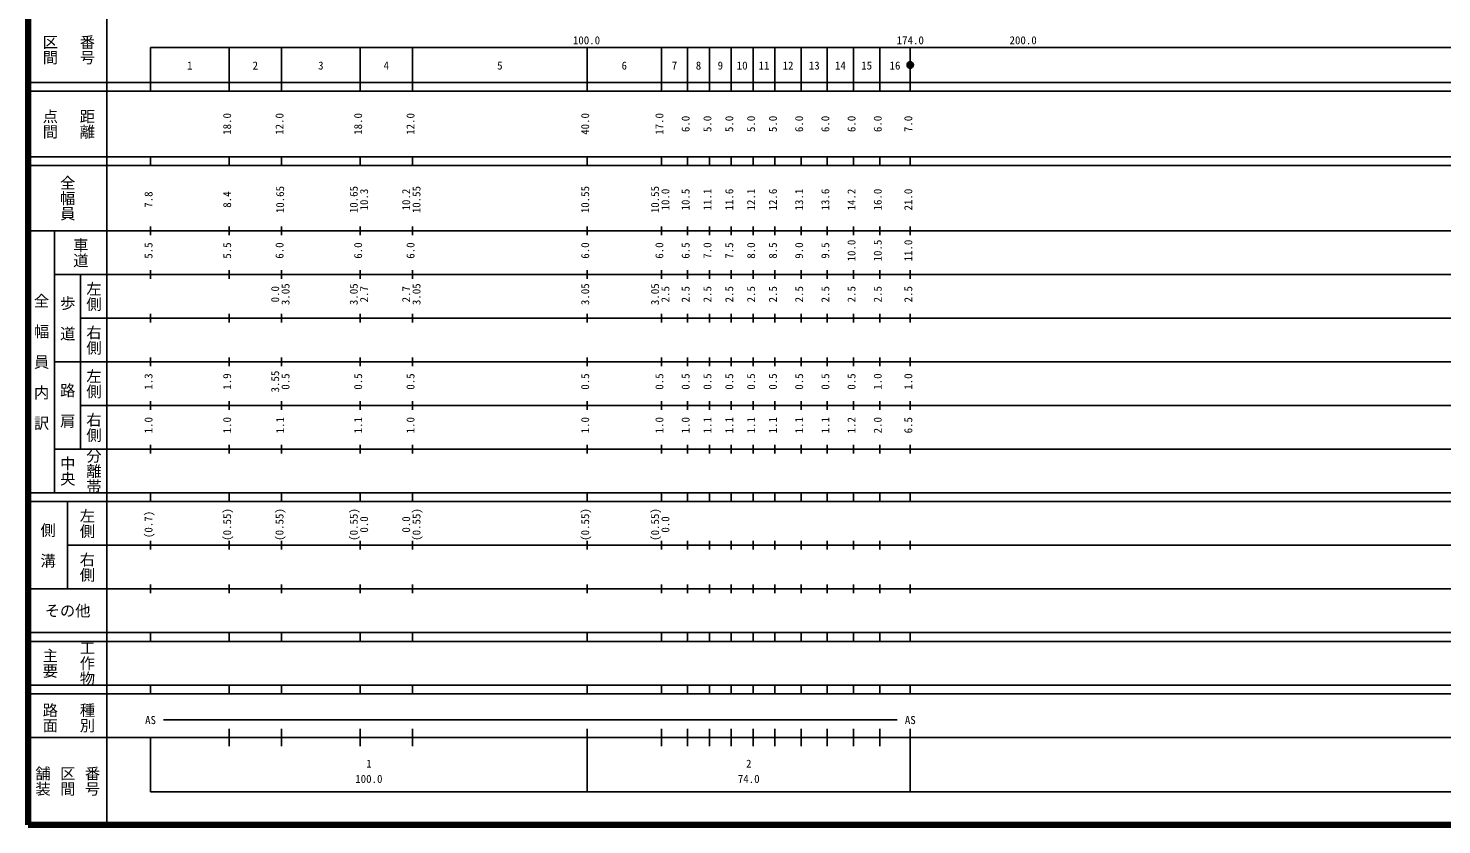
# Model space of a CAD drawing. Units: millimetres on the paper, enlarged 1000 times. Extents: x 40000 to 680000, y 20000 to 380000.
# Drawn here: x 40000 to 363711, y 20000 to 202409 of the extents above; entities that cross this region are included whole.
import ezdxf
from ezdxf.enums import TextEntityAlignment as Align

# ---------------------------------------------------------------- set-up
doc = ezdxf.new("R2010")
doc.units = ezdxf.units.MM
doc.header["$LTSCALE"] = 1000
doc.layers.add('M-TTL', color=2, linetype='Continuous', lineweight=140)
doc.layers.add('M-TTL-BAND', color=7, linetype='Continuous', lineweight=25)
doc.styles.add('@ＭＳ ゴシック', font='')
doc.styles.add('ＭＳ ゴシック', font='')
doc.styles.get('@ＭＳ ゴシック').set_extended_font_data('@MS Gothic')
doc.styles.get('ＭＳ ゴシック').set_extended_font_data('MS Gothic')

msp = doc.modelspace()

# ---------------------------------------------------------------- hatches: boundary and pattern name
at = {"layer": 'M-TTL-BAND'}
msp.add_hatch(color=256, dxfattribs=at).paths.add_polyline_path([(242750, 194000, 1), (241250, 194000, 1)])

# ---------------------------------------------------------------- linework, layer by layer
at = {"layer": 'M-TTL'}
for p, q in [((40000, 380000), (40000, 20000)), ((40000, 20000), (680000, 20000))]:
    msp.add_line(p, q, dxfattribs=at)
at = {"layer": 'M-TTL-BAND'}
for p, q in [((58000, 370000), (58000, 20000)), ((68000, 198000), (579000, 198000)), ((68000, 198000), (68000, 188000)), ((86000, 188000), (86000, 198000)), ((98000, 188000), (98000, 198000)), ((116000, 188000), (116000, 198000)), ((128000, 188000), (128000, 198000)), ((168000, 188000), (168000, 198000)), ((185000, 188000), (185000, 198000)), ((191000, 188000), (191000, 198000)), ((196000, 188000), (196000, 198000)), ((201000, 188000), (201000, 198000)), ((206000, 188000), (206000, 198000)), ((211000, 188000), (211000, 198000)), ((217000, 188000), (217000, 198000)), ((223000, 188000), (223000, 198000)), ((229000, 188000), (229000, 198000)), ((235000, 188000), (235000, 198000)), ((242000, 188000), (242000, 198000)), ((40000, 190000), (579000, 190000)), ((40000, 188000), (579000, 188000)), ((40000, 173000), (579000, 173000)), ((68000, 171000), (68000, 173000)), ((86000, 171000), (86000, 173000)), ((98000, 171000), (98000, 173000)), ((116000, 171000), (116000, 173000)), ((128000, 171000), (128000, 173000)), ((168000, 171000), (168000, 173000)), ((185000, 171000), (185000, 173000)), ((191000, 171000), (191000, 173000)), ((196000, 171000), (196000, 173000)), ((201000, 171000), (201000, 173000)), ((206000, 171000), (206000, 173000)), ((211000, 171000), (211000, 173000)), ((217000, 171000), (217000, 173000)), ((223000, 171000), (223000, 173000)), ((229000, 171000), (229000, 173000)), ((235000, 171000), (235000, 173000)), ((242000, 171000), (242000, 173000)), ((40000, 171000), (579000, 171000)), ((40000, 156000), (579000, 156000)), ((46000, 96000), (46000, 156000)), ((68000, 155000), (68000, 157000)), ((86000, 155000), (86000, 157000)), ((98000, 155000), (98000, 157000)), ((116000, 155000), (116000, 157000)), ((128000, 155000), (128000, 157000)), ((168000, 155000), (168000, 157000)), ((185000, 155000), (185000, 157000)), ((191000, 155000), (191000, 157000)), ((196000, 155000), (196000, 157000)), ((201000, 155000), (201000, 157000)), ((206000, 155000), (206000, 157000)), ((211000, 155000), (211000, 157000)), ((217000, 155000), (217000, 157000)), ((223000, 155000), (223000, 157000)), ((229000, 155000), (229000, 157000)), ((235000, 155000), (235000, 157000)), ((242000, 155000), (242000, 157000)), ((46000, 146000), (579000, 146000)), ((52000, 146000), (52000, 106000)), ((68000, 145000), (68000, 147000)), ((86000, 145000), (86000, 147000)), ((98000, 145000), (98000, 147000)), ((116000, 145000), (116000, 147000)), ((128000, 145000), (128000, 147000)), ((168000, 145000), (168000, 147000)), ((185000, 145000), (185000, 147000)), ((191000, 145000), (191000, 147000)), ((196000, 145000), (196000, 147000)), ((201000, 145000), (201000, 147000)), ((206000, 145000), (206000, 147000)), ((211000, 145000), (211000, 147000)), ((217000, 145000), (217000, 147000)), ((223000, 145000), (223000, 147000)), ((229000, 145000), (229000, 147000)), ((235000, 145000), (235000, 147000)), ((242000, 145000), (242000, 147000)), ((52000, 136000), (579000, 136000)), ((68000, 135000), (68000, 137000)), ((86000, 135000), (86000, 137000)), ((98000, 135000), (98000, 137000)), ((116000, 135000), (116000, 137000)), ((128000, 135000), (128000, 137000)), ((168000, 135000), (168000, 137000)), ((185000, 135000), (185000, 137000)), ((191000, 135000), (191000, 137000)), ((196000, 135000), (196000, 137000)), ((201000, 135000), (201000, 137000)), ((206000, 135000), (206000, 137000)), ((211000, 135000), (211000, 137000)), ((217000, 135000), (217000, 137000)), ((223000, 135000), (223000, 137000)), ((229000, 135000), (229000, 137000)), ((235000, 135000), (235000, 137000)), ((242000, 135000), (242000, 137000)), ((68000, 125000), (68000, 127000)), ((86000, 125000), (86000, 127000)), ((98000, 125000), (98000, 127000)), ((116000, 125000), (116000, 127000)), ((128000, 125000), (128000, 127000)), ((168000, 125000), (168000, 127000)), ((185000, 125000), (185000, 127000)), ((191000, 125000), (191000, 127000)), ((196000, 125000), (196000, 127000)), ((201000, 125000), (201000, 127000)), ((206000, 125000), (206000, 127000)), ((211000, 125000), (211000, 127000)), ((217000, 125000), (217000, 127000)), ((223000, 125000), (223000, 127000)), ((229000, 125000), (229000, 127000)), ((235000, 125000), (235000, 127000)), ((242000, 125000), (242000, 127000)), ((46000, 126000), (579000, 126000)), ((68000, 115000), (68000, 117000)), ((86000, 115000), (86000, 117000)), ((98000, 115000), (98000, 117000)), ((116000, 115000), (116000, 117000)), ((128000, 115000), (128000, 117000)), ((168000, 115000), (168000, 117000)), ((185000, 115000), (185000, 117000)), ((191000, 115000), (191000, 117000)), ((196000, 115000), (196000, 117000)), ((201000, 115000), (201000, 117000)), ((206000, 115000), (206000, 117000)), ((211000, 115000), (211000, 117000)), ((217000, 115000), (217000, 117000)), ((223000, 115000), (223000, 117000)), ((229000, 115000), (229000, 117000)), ((235000, 115000), (235000, 117000)), ((242000, 115000), (242000, 117000)), ((52000, 116000), (579000, 116000)), ((68000, 105000), (68000, 107000)), ((86000, 105000), (86000, 107000)), ((98000, 105000), (98000, 107000)), ((116000, 105000), (116000, 107000)), ((128000, 105000), (128000, 107000)), ((168000, 105000), (168000, 107000)), ((185000, 105000), (185000, 107000)), ((191000, 105000), (191000, 107000)), ((196000, 105000), (196000, 107000)), ((201000, 105000), (201000, 107000)), ((206000, 105000), (206000, 107000)), ((211000, 105000), (211000, 107000)), ((217000, 105000), (217000, 107000)), ((223000, 105000), (223000, 107000)), ((229000, 105000), (229000, 107000)), ((235000, 105000), (235000, 107000)), ((242000, 105000), (242000, 107000)), ((46000, 106000), (579000, 106000)), ((40000, 96000), (579000, 96000)), ((40000, 94000), (579000, 94000)), ((49000, 94000), (49000, 74000)), ((68000, 94000), (68000, 96000)), ((86000, 94000), (86000, 96000)), ((98000, 94000), (98000, 96000)), ((116000, 94000), (116000, 96000)), ((128000, 94000), (128000, 96000)), ((168000, 94000), (168000, 96000)), ((185000, 94000), (185000, 96000)), ((191000, 94000), (191000, 96000)), ((196000, 94000), (196000, 96000)), ((201000, 94000), (201000, 96000)), ((206000, 94000), (206000, 96000)), ((211000, 94000), (211000, 96000)), ((217000, 94000), (217000, 96000)), ((223000, 94000), (223000, 96000)), ((229000, 94000), (229000, 96000)), ((235000, 94000), (235000, 96000)), ((242000, 94000), (242000, 96000)), ((68000, 83000), (68000, 85000)), ((86000, 83000), (86000, 85000)), ((98000, 83000), (98000, 85000)), ((116000, 83000), (116000, 85000)), ((128000, 83000), (128000, 85000)), ((168000, 83000), (168000, 85000)), ((185000, 83000), (185000, 85000)), ((191000, 83000), (191000, 85000)), ((196000, 83000), (196000, 85000)), ((201000, 83000), (201000, 85000)), ((206000, 83000), (206000, 85000)), ((211000, 83000), (211000, 85000)), ((217000, 83000), (217000, 85000)), ((223000, 83000), (223000, 85000)), ((229000, 83000), (229000, 85000)), ((235000, 83000), (235000, 85000)), ((242000, 83000), (242000, 85000)), ((49000, 84000), (579000, 84000)), ((68000, 73000), (68000, 75000)), ((86000, 73000), (86000, 75000)), ((98000, 73000), (98000, 75000)), ((116000, 73000), (116000, 75000)), ((128000, 73000), (128000, 75000)), ((168000, 73000), (168000, 75000)), ((185000, 73000), (185000, 75000)), ((191000, 73000), (191000, 75000)), ((196000, 73000), (196000, 75000)), ((201000, 73000), (201000, 75000)), ((206000, 73000), (206000, 75000)), ((211000, 73000), (211000, 75000)), ((217000, 73000), (217000, 75000)), ((223000, 73000), (223000, 75000)), ((229000, 73000), (229000, 75000)), ((235000, 73000), (235000, 75000)), ((242000, 73000), (242000, 75000)), ((40000, 74000), (579000, 74000)), ((40000, 64000), (579000, 64000)), ((40000, 62000), (579000, 62000)), ((68000, 62000), (68000, 64000)), ((86000, 62000), (86000, 64000)), ((98000, 62000), (98000, 64000)), ((116000, 62000), (116000, 64000)), ((128000, 62000), (128000, 64000)), ((168000, 62000), (168000, 64000)), ((185000, 62000), (185000, 64000)), ((191000, 62000), (191000, 64000)), ((196000, 62000), (196000, 64000)), ((201000, 62000), (201000, 64000)), ((206000, 62000), (206000, 64000)), ((211000, 62000), (211000, 64000)), ((217000, 62000), (217000, 64000)), ((223000, 62000), (223000, 64000)), ((229000, 62000), (229000, 64000)), ((235000, 62000), (235000, 64000)), ((242000, 62000), (242000, 64000)), ((40000, 52000), (579000, 52000)), ((68000, 50000), (68000, 52000)), ((86000, 50000), (86000, 52000)), ((98000, 50000), (98000, 52000)), ((116000, 50000), (116000, 52000)), ((128000, 50000), (128000, 52000)), ((168000, 50000), (168000, 52000)), ((185000, 50000), (185000, 52000)), ((191000, 50000), (191000, 52000)), ((196000, 50000), (196000, 52000)), ((201000, 50000), (201000, 52000)), ((206000, 50000), (206000, 52000)), ((211000, 50000), (211000, 52000)), ((217000, 50000), (217000, 52000)), ((223000, 50000), (223000, 52000)), ((229000, 50000), (229000, 52000)), ((235000, 50000), (235000, 52000)), ((242000, 50000), (242000, 52000)), ((40000, 50000), (579000, 50000)), ((71000, 44000), (239000, 44000)), ((40000, 40000), (579000, 40000)), ((68000, 40000), (68000, 27500)), ((86000, 38000), (86000, 42000)), ((98000, 38000), (98000, 42000)), ((116000, 38000), (116000, 42000)), ((128000, 38000), (128000, 42000)), ((168000, 27500), (168000, 42000)), ((185000, 38000), (185000, 42000)), ((191000, 38000), (191000, 42000)), ((196000, 38000), (196000, 42000)), ((201000, 38000), (201000, 42000)), ((206000, 38000), (206000, 42000)), ((211000, 38000), (211000, 42000)), ((217000, 38000), (217000, 42000)), ((223000, 38000), (223000, 42000)), ((229000, 38000), (229000, 42000)), ((235000, 38000), (235000, 42000)), ((242000, 27500), (242000, 42000)), ((68000, 27500), (579000, 27500))]:
    msp.add_line(p, q, dxfattribs=at)
msp.add_lwpolyline([(242750, 194000, 1), (241250, 194000, 1)], format="xyb", close=True, dxfattribs=at)

# ---------------------------------------------------------------- texts
at = {"layer": 'M-TTL-BAND', "style": '@ＭＳ ゴシック'}
for s, p in [('番号', (53500, 197500)), ('区間', (45000, 197500)), ('点間', (45000, 180500)), ('距離', (53500, 180500)), ('全幅員', (49000, 163500)), ('車道', (52000, 151000)), ('左側', (55000, 141000)), ('全\u3000幅\u3000員\u3000内\u3000訳', (43000, 126000)), ('歩\u3000道', (49000, 136000)), ('右側', (55000, 131000)), ('左側', (55000, 121000)), ('路\u3000肩', (49000, 116000)), ('右側', (55000, 111000)), ('中央', (49000, 101000)), ('分離帯', (55000, 101000)), ('左側', (53500, 89000)), ('側\u3000溝', (44500, 84000)), ('右側', (53500, 79000)), ('工作物', (53500, 57000)), ('主要', (45000, 57000)), ('路面', (45000, 44500)), ('種別', (53500, 44500)), ('舗装', (43333, 30000)), ('区間', (49000, 30000)), ('番号', (54667, 30000))]:
    msp.add_text(s, height=2566, rotation=270, dxfattribs=at).set_placement(p, align=Align.MIDDLE_CENTER)
at = {"layer": 'M-TTL-BAND', "style": 'ＭＳ ゴシック'}
for s, p in [('100.0', (167844, 198195)), ('174.0', (242000, 198195)), ('200.0', (267844, 198195)), ('1', (77000, 192405)), ('2', (92000, 192405)), ('3', (107000, 192405)), ('4', (122000, 192405)), ('5', (148000, 192405)), ('6', (176500, 192405)), ('7', (188000, 192405)), ('8', (193500, 192405)), ('9', (198500, 192405)), ('10', (203500, 192405)), ('11', (208500, 192405)), ('12', (214000, 192405)), ('13', (220000, 192405)), ('14', (226000, 192405)), ('15', (232000, 192405)), ('16', (238500, 192405)), ('AS', (68000, 42500)), ('AS', (242000, 42500)), ('1', (118000, 32523)), ('2', (205000, 32523)), ('100.0', (118000, 29033)), ('74.0', (205000, 29033))]:
    msp.add_text(s, height=1833, dxfattribs=at).set_placement(p, align=Align.BOTTOM_CENTER)
for s, p in [('18.0', (87000, 180500)), ('12.0', (99000, 180500)), ('18.0', (117000, 180500)), ('12.0', (129000, 180500)), ('40.0', (169000, 180500)), ('17.0', (186000, 180500)), ('6.0', (192000, 180500)), ('5.0', (197000, 180500)), ('5.0', (202000, 180500)), ('5.0', (207000, 180500)), ('5.0', (212000, 180500)), ('6.0', (218000, 180500)), ('6.0', (224000, 180500)), ('6.0', (230000, 180500)), ('6.0', (236000, 180500)), ('7.0', (243000, 180500)), ('10.65', (99136, 163174)), ('10.65', (116000, 163174)), ('10.3', (118370, 163174)), ('10.2', (128000, 163174)), ('10.55', (130370, 163174)), ('10.55', (169000, 163174)), ('10.55', (185000, 163174)), ('10.0', (187370, 163174)), ('10.5', (192000, 163174)), ('11.1', (197000, 163174)), ('11.6', (202000, 163174)), ('12.1', (207000, 163174)), ('12.6', (212000, 163174)), ('13.1', (218000, 163174)), ('13.6', (224000, 163174)), ('14.2', (230000, 163174)), ('16.0', (236000, 163174)), ('21.0', (243000, 163174)), ('7.8', (69000, 163174)), ('8.4', (87000, 163174)), ('5.5', (69000, 151500)), ('5.5', (87000, 151500)), ('6.0', (99000, 151500)), ('6.0', (117000, 151500)), ('6.0', (129000, 151500)), ('6.0', (169000, 151500)), ('6.0', (186000, 151500)), ('6.5', (192000, 151500)), ('7.0', (197000, 151500)), ('7.5', (202000, 151500)), ('8.0', (207000, 151500)), ('8.5', (212000, 151500)), ('9.0', (218000, 151500)), ('9.5', (224000, 151500)), ('10.0', (230000, 151500)), ('10.5', (236000, 151500)), ('11.0', (243000, 151500)), ('0.0', (98000, 141500)), ('3.05', (100370, 141500)), ('3.05', (116000, 141500)), ('2.7', (118370, 141500)), ('2.7', (128000, 141500)), ('3.05', (130370, 141500)), ('3.05', (169000, 141500)), ('3.05', (185000, 141500)), ('2.5', (187370, 141500)), ('2.5', (192000, 141500)), ('2.5', (197000, 141500)), ('2.5', (202000, 141500)), ('2.5', (207000, 141500)), ('2.5', (212000, 141500)), ('2.5', (218000, 141500)), ('2.5', (224000, 141500)), ('2.5', (230000, 141500)), ('2.5', (236000, 141500)), ('2.5', (243000, 141500)), ('1.3', (69000, 121500)), ('1.9', (87000, 121500)), ('3.55', (98000, 121500)), ('0.5', (100370, 121500)), ('0.5', (117000, 121500)), ('0.5', (129000, 121500)), ('0.5', (169000, 121500)), ('0.5', (186000, 121500)), ('0.5', (192000, 121500)), ('0.5', (197000, 121500)), ('0.5', (202000, 121500)), ('0.5', (207000, 121500)), ('0.5', (212000, 121500)), ('0.5', (218000, 121500)), ('0.5', (224000, 121500)), ('0.5', (230000, 121500)), ('1.0', (236000, 121500)), ('1.0', (243000, 121500)), ('1.0', (69000, 111500)), ('1.0', (87000, 111500)), ('1.1', (99136, 111500)), ('1.1', (117000, 111500)), ('1.0', (129000, 111500)), ('1.0', (169000, 111500)), ('1.0', (186000, 111500)), ('1.0', (192000, 111500)), ('1.1', (197000, 111500)), ('1.1', (202000, 111500)), ('1.1', (207000, 111500)), ('1.1', (212000, 111500)), ('1.1', (218000, 111500)), ('1.1', (224000, 111500)), ('1.2', (230000, 111500)), ('2.0', (236000, 111500)), ('6.5', (243000, 111500)), ('(0.7)', (69000, 88764)), ('(0.55)', (87000, 88764)), ('(0.55)', (99000, 88764)), ('(0.55)', (116000, 88764)), ('(0.55)', (130370, 88764)), ('(0.55)', (169000, 88764)), ('(0.55)', (185000, 88764)), ('0.0', (118370, 88764)), ('0.0', (128000, 88764)), ('0.0', (187370, 88764))]:
    msp.add_text(s, height=1833, rotation=90, dxfattribs=at).set_placement(p, align=Align.BOTTOM_CENTER)
msp.add_text('その他', height=2566, dxfattribs=at).set_placement((49000, 69000), align=Align.MIDDLE_CENTER)

doc.saveas('drawing.dxf')
